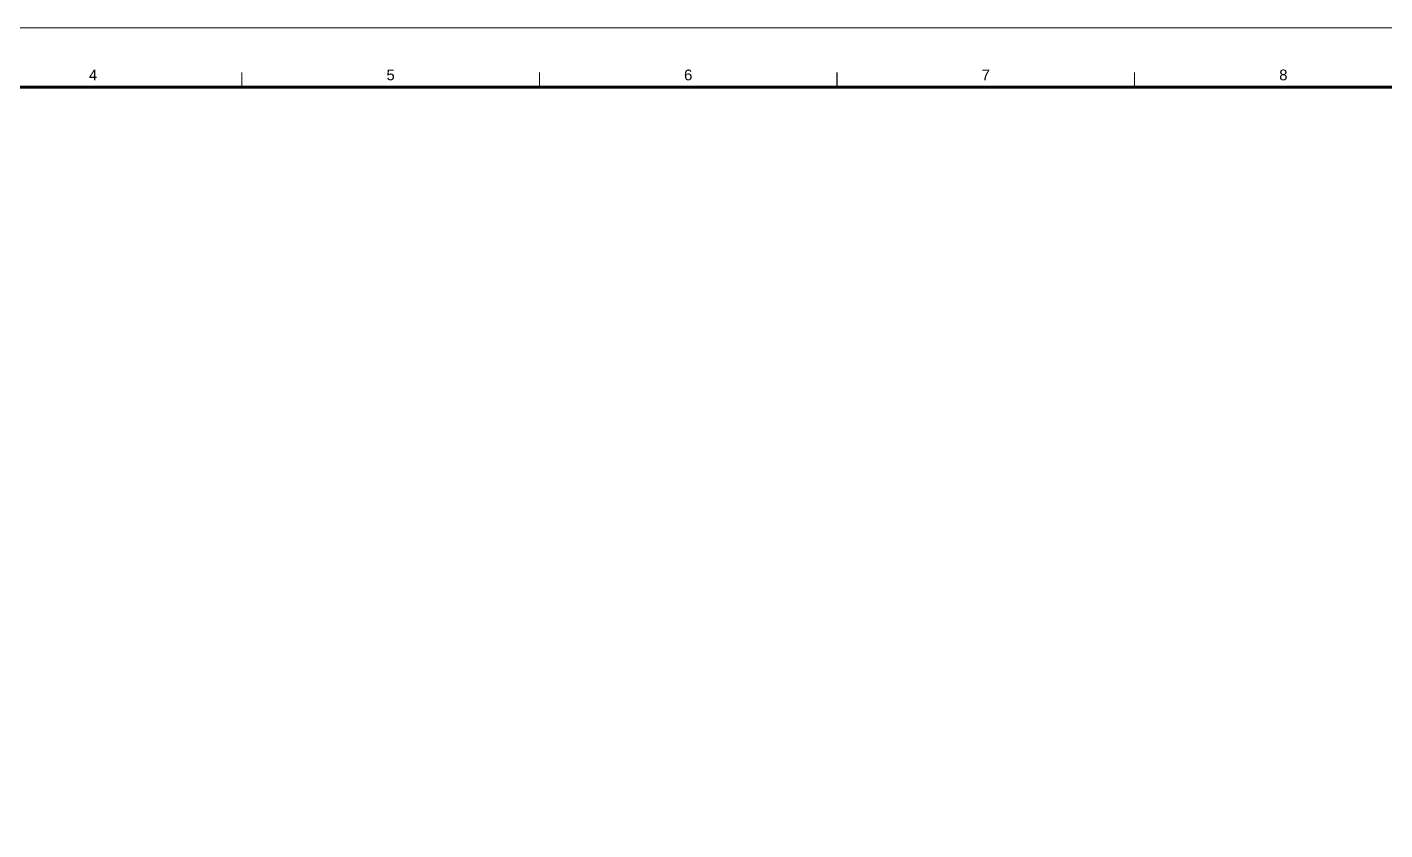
# Paper-space layout 'A000' of a CAD drawing. Header units: metres, sheet in millimetres. Extents: x -6 to 588, y -18 to 402.
# Drawn here: x 131.9 to 293, y 306.6 to 401.8 of the extents above; entities that cross this region are included whole.
import ezdxf
from ezdxf.enums import TextEntityAlignment as Align

# ---------------------------------------------------------------- set-up
doc = ezdxf.new("R2010")
doc.units = ezdxf.units.M
doc.header["$MEASUREMENT"] = 0
doc.layers.add('G-ANNO-NPLT', color=210, linetype='Continuous', plot=False)
doc.layers.add('G-ANNO-TEXT', color=3, linetype='Continuous')
doc.layers.add('G-ANNO-TTLB', color=3, linetype='Continuous')
doc.styles.add('ARIAL', font='arial.ttf')

# ---------------------------------------------------------------- blocks, each defined once
blk = doc.blocks.new('A1_GRID_LAYOUT')
at = {"layer": 'G-ANNO-NPLT', "const_width": 0.18}
blk.add_lwpolyline([(841, 594), (0, 594)], dxfattribs=at)
at = {"layer": 'G-ANNO-TTLB', "const_width": 0.18, "flags": 128}
for points in [[(231, 586.5), (231, 584)], [(281, 586.5), (281, 584)], [(331, 586.5), (331, 584)], [(381, 586.5), (381, 584)]]:
    blk.add_lwpolyline(points, dxfattribs=at)
at = {"layer": 'G-ANNO-TTLB', "const_width": 0.5, "flags": 128}
blk.add_lwpolyline([(25, 584), (25, 10), (831, 10), (831, 584)], close=True, dxfattribs=at)
at = {"layer": 'G-ANNO-TEXT', "style": 'ARIAL'}
for s, p in [('4', (206, 586.07)), ('5', (256, 586.07)), ('6', (306, 586.07)), ('7', (356, 586.07)), ('8', (406, 586.07))]:
    blk.add_text(s, height=1.8, dxfattribs=at).set_placement(p, align=Align.MIDDLE_CENTER)

psp = doc.layouts.new('A000')

# ---------------------------------------------------------------- block references
at = {"xscale": 0.7063020214030911, "yscale": 0.7063020214030911, "zscale": 0.7063020214030911}
psp.add_blockref('A1_GRID_LAYOUT', (-5.794, -17.793), dxfattribs=at)

doc.saveas('drawing.dxf')
